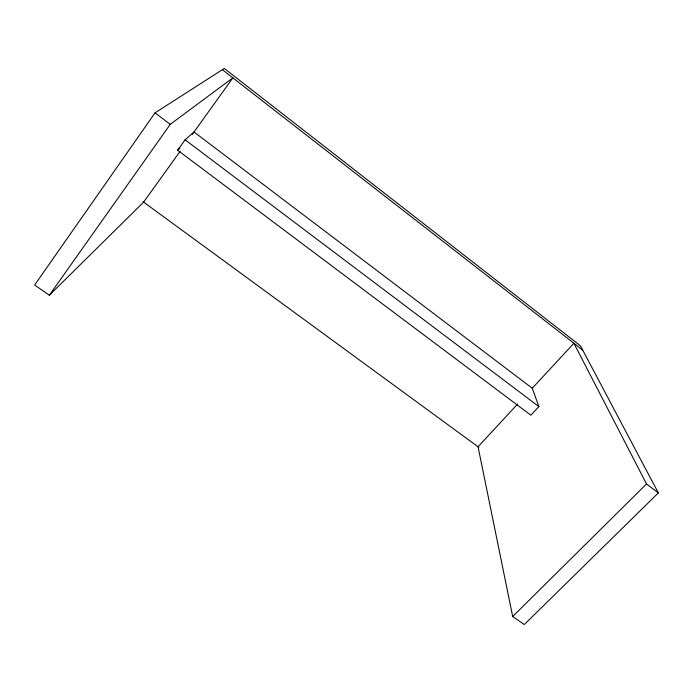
<?xml version="1.0" encoding="UTF-8"?>
<svg xmlns="http://www.w3.org/2000/svg" width="693" height="693" viewBox="0 0 693 693"><rect width="100%" height="100%" fill="white"/><g stroke="black" fill="none" stroke-linecap="round" stroke-linejoin="round"><path stroke-width="1.04" d="M517.567 404.097L478.057 446.777L512.69 616.519L524.28 624.558L658.35 492.905L580.422 345.79L224.298 68.442L155.041 112.855L34.65 285.022L49.35 295.218L143.633 202.122L180.085 151.369M49.35 295.218L170.261 124.35L232.865 77.867L192.221 134.468M177.625 150.216L185.092 139.804L194.014 131.982L532.259 388.236L538.894 406.592L530.847 415.194L177.625 150.216L179.937 148.155M532.207 388.288L573.908 343.243L646.517 483.965L658.35 492.905M512.69 616.519L646.517 483.965M142.966 201.628L478.854 447.357M155.041 112.855L170.261 124.35M185.092 139.804L538.894 406.592M222.358 69.69L582.692 350.078"/></g></svg>
